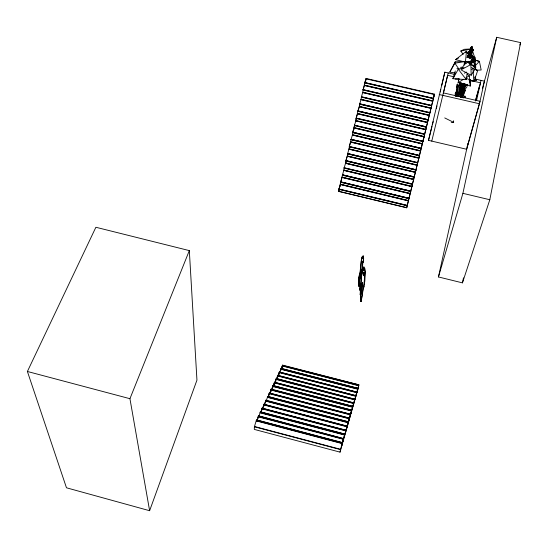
<?xml version="1.0" encoding="UTF-8"?>
<svg xmlns="http://www.w3.org/2000/svg" width="548" height="548" viewBox="0 0 548 548"><rect width="100%" height="100%" fill="white"/><g stroke="black" fill="none" stroke-linecap="round" stroke-linejoin="round"><path stroke-width="0.82" d="M359.125 286.714L359.276 283.583L359.125 286.714L358.529 281.761L358.7 277.384L360.063 272.13L361.536 258.444L362.084 256.909L362.762 258.457L363.283 255.868C364.557 260.362 362.057 262.807 363.105 262.663M359.372 286.707L358.81 278.685L360.31 272.123L361.276 261.389L362.187 256.93L362.762 258.457M362.899 268.506L363.468 270.445L362.899 268.506L362.125 273.589L361.016 276.904L360.913 282.693L359.837 288.625M363.153 268.499C360.666 274.856 362.077 282.837 359.728 288.611L360.337 290.906L360.933 287.645L360.331 294.708L360.831 297.153M459.019 78.48L458.121 82.632L470.28 86.036L470.342 79.357M359.029 283.59L359.433 284.117L359.351 281.795A32.709 4.384 88.4 0 1 360.509 277.035L361.858 269.232L362.338 269.26L362.906 261.506M359.187 284.124L359.104 281.795A32.709 4.377 88.4 0 1 360.262 277.041L361.372 271.192L361.81 271.192L362.338 269.26M472.561 56.602L472.588 54.916M360.659 294.954L360.084 294.714L360.68 287.652L360.084 290.913M360.495 293.892C360.837 288.33 361.022 285.994 362.653 282.734C362.913 286.296 359.776 295.941 361.022 294.845M360.742 293.886L361.529 285.227M470.485 55.218L471.54 47.423L471.068 47.21L469.595 55.677L468.944 57.026L469.828 56.567L470.485 55.218L469.595 55.677M256.471 419.919L342.336 442.613L256.471 419.919L254.388 426.782L340.541 449.613L342.336 442.613M461.909 85.762L462.67 84.214L461.909 85.762L462.005 83.57M462.622 84.926L462.69 83.46M258.135 418.186L258.197 416.802L343.336 439.277M258.211 417.925L258.279 416.549L343.404 439.01L342.863 441.592L344.788 434.078L260.321 411.829L258.841 416.528M258.416 415.836L343.507 438.619L258.416 415.836L256.902 420.912M260.321 411.829L344.788 434.078M261.992 409.959L262.06 408.575L345.815 430.612L345.274 433.18L348.309 421.789L265.862 400.177L264.431 404.732M262.184 408.198L345.918 430.221L262.184 408.198L260.964 412.075M263.746 406.534L263.835 404.938L346.925 426.769M264.026 404.314L347.09 426.132L264.026 404.314L262.581 408.918M264.417 405.047L265.862 400.177M267.65 396.416L349.384 418.138L267.65 396.416L266.232 401.191M269.102 395.224L269.274 393.402L350.405 414.61L349.864 417.165L351.665 410.096L271.144 389.08L269.76 393.491M269.39 393.039L350.501 414.24L269.39 393.039L268.225 396.752M364.55 268.691L365.036 271.986L363.749 287.084L364.838 281.042L365.29 271.979L364.81 268.691L364.372 269.671L364.81 268.691M270.828 391.573L270.931 389.991L351.446 411.014M270.876 391.806L271.007 389.751L351.508 410.767L350.967 413.315L352.754 406.315L272.849 385.491L271.685 389.45M269.972 393.074L271.144 389.08M457.183 90.975L457.313 89.036M272.849 385.491L352.754 406.315M362.653 261.506L361.858 269.232M274.151 385.23L274.274 383.552M274.5 382.278L353.755 402.91L274.5 382.278L273.24 386.333M275.822 381.429L275.925 380.065M276.178 378.49L354.803 399.245L276.178 378.49L274.925 382.504M277.446 377.997L277.548 376.64M277.521 377.764L277.672 375.729L355.748 395.992L355.207 398.519L357.926 388.292L280.987 368.379L279.747 372.592M277.781 375.387L355.837 395.642L277.781 375.387L276.699 378.853M456.772 92.139L457.354 88.386M279.021 374.928L279.206 372.585L356.707 392.676L356.227 394.957M279.384 372.017L356.858 392.094L279.384 372.017L278.158 375.949M280.658 370.818L280.781 369.256L357.714 389.176M280.747 370.386L280.857 369.03L357.769 388.943L357.228 391.457L358.913 384.847L282.542 365.112L281.343 368.968M280.987 368.379L357.926 388.292M282.234 367.338L282.343 365.982L358.7 385.724M282.302 367.112L282.412 365.763L358.762 385.497L358.282 387.703M281.316 369.284L282.542 365.112M364.372 269.671L363.735 266.903L363.214 270.445M364.625 269.671L363.988 266.897L363.468 270.445M468.944 57.026L471.068 47.21M469.828 56.567L471.54 47.423M465.437 62.136L466.451 51.183L455.6 59.636L465.437 62.136L473.588 61.972L472.698 60.623M473.958 67.178L474.883 57.136L472.458 57.574M469.746 52.382L469.972 50.676L470.698 49.984L470.417 52.875M460.56 85.18L459.121 93.598L462.012 91.256L462.56 85.611M469.581 52.498L469.643 50.779L469.026 51.272L468.478 54.533M457.614 84.111L456.546 87.872L457.053 84.659L457.614 84.111L457.998 89.838L457.265 93.413M462.512 83.789L460.197 96.133L461.909 94.009L462.889 84.625M362.851 262.67L363.399 259.807L363.029 255.875L362.509 258.464M363.488 286.371L360.906 301.551L362.07 296.989L363.488 286.371L363.749 287.084M468.239 57.883L469.52 53.985L469.054 53.451L467.773 57.362L468.65 53.43L469.341 53.081L468.554 57.389M460.286 82.789L459.758 85.214L460.361 85.44L461.519 84.598L461.717 82.995M469.026 51.272L468.718 54.533L466.451 51.183L465.752 52.574M434.454 94.14L433.4 98.27L364.838 82.508L366.112 78.46L434.454 94.14L406.705 207.808L338.698 191.437L338.979 189.026L340.472 184.203L408.486 200.527L407.15 205.795L338.931 189.389L340.788 181.861L409.007 198.218L408.404 200.883L340.418 184.56M339.068 188.944L338.753 191.266L406.746 207.63M342.137 177.504L410.137 193.773L410.747 191.094L342.507 174.778L340.651 182.299L408.89 198.664L410.219 193.423L342.185 177.141L340.698 181.943L340.418 184.375L408.438 200.705M360.584 297.16L360.413 294.961M461.121 82.83L460.909 84.371L461.519 84.598M344.089 168.126L345.617 163.009L413.692 179.203L412.37 184.402L344.089 168.126L344.144 167.757L412.486 183.964L411.87 186.669L343.849 170.442L344.226 167.695M347.535 153.947L349.049 148.871L417.165 164.975L415.857 170.133L347.535 153.947L347.59 153.57L415.939 169.77L415.384 172.264L347.281 156.112M347.281 156.31L347.672 153.515L415.966 169.695L415.343 172.456L347.281 156.31L345.815 161.037L414.11 177.271L415.425 172.093L347.329 155.94L345.863 160.667L414.199 176.908M349.391 146.426L348.994 149.241L417.083 165.345L417.713 162.564L349.309 146.474L350.768 141.795L418.898 157.858L417.597 162.996L349.261 146.85L351.11 139.329L419.453 155.427L418.816 158.235L350.713 142.172M456.964 88.769L456.025 93.633M363.851 273.123L364.447 274.041L363.708 275.699L363.68 272.185L364.105 273.116L363.68 272.185M468.985 56.876L469.204 55.355M455.292 70.952L452.888 78.693L466.259 79.618L467.067 73.857M421.193 148.289L352.837 132.232L352.426 135.103L420.556 151.118L421.193 148.289L352.761 132.274L354.2 127.643L422.378 143.624L421.083 148.72L352.707 132.657L354.556 125.136M357.584 113.874L425.769 129.76L426.426 126.855L358.008 110.936L356.152 118.457L424.577 134.431L425.858 129.376L357.639 113.484L356.207 118.067L355.864 120.731L424.07 136.671M356.282 118.039L355.864 120.957L424.029 136.884L424.686 134L356.207 118.067M363.961 275.692L363.934 272.178M359.303 106.798L359.735 103.832L428.173 119.711L427.509 122.642L359.303 106.798L357.878 111.354L426.317 127.28L427.598 122.252L359.358 106.401L357.933 110.956L426.406 126.896M363.05 90.03L364.516 85.145L432.817 100.866L431.557 105.826L363.05 90.03L364.906 82.508M363.18 89.619L362.742 92.633L430.988 108.388L431.666 105.408L363.112 89.625M363.988 273.13L363.708 275.699M365.68 81.378L366.112 78.46M460.854 96.044L461.786 89.79M469.643 50.779L468.65 57.061M456.279 92.441L456.457 90.708L457.107 90.352L456.922 92.091L456.203 92.372L456.847 92.016M461.998 83.412L460.204 92.626M360.776 294.851L362.399 282.734L361.502 286.049L361.276 285.234M468.026 56.684L469.335 51.944L468.129 55.786M360.906 301.551L360.433 296.626M361.153 301.544L360.687 296.626M461.272 97.181L461.82 93.948M466.793 85.228L467.177 85.81L467.334 84.885M463.875 83.351L463.334 86.481L460.895 86.488L461.752 83.323M469.807 53.046L471.328 47.142L472.239 46.738L470.581 53.553M463.409 87.022L463.834 84.611M461.834 86.968L462.354 84.056M457.306 90.482L456.922 95.352M461.649 96.359L462.834 90.201M458.882 94.03L459.978 88.413L459.628 82.769M469.013 52.101L469.883 51.738L468.588 56.944M467.937 143.528L438.448 276.952L462.45 282.864L489.816 199.739L520.6 42.614L496.707 37.285L482.418 88.344M460.361 85.44L460.868 82.926M340.027 452.141L340.609 449.305L254.402 426.467L254.286 429.399L340.027 452.141L358.344 387.47M341.76 445.325L342.171 443.318L256.334 420.631M456.162 96.112L456.991 90.495L457.614 90.42L457.155 92.681L457.594 96.147L456.224 94.496L456.018 92.407L455.21 93.879L455.347 96.256M471.088 50.601L471.849 46.861M462.45 282.864L463.471 277.836M469.081 62.904L469.376 61.458M347.603 425.043L348.151 422.481L265.725 400.869M348.309 421.789L265.842 400.492M455.963 93.42L456.69 89.05L456.984 89.317M351.665 410.096L271.123 389.395M464.156 61.479L455.196 61.842L454.909 63.205L449.812 72.103L455.662 73.069M462.012 96.434L462.772 92.838L461.697 96.695M356.351 394.423L356.769 392.443L279.274 372.352M358.913 384.847L282.515 365.427M462.841 97.421L465.163 90.16L464.69 90.098L462.074 96.304M464.293 65.109L464.409 62.671L464.916 62.328L465.286 63.15M438.448 276.952L462.902 193.334L496.707 37.285M464.916 62.328L464.115 64.054M470.321 56.286L471.965 48.005L471.533 47.943L469.109 55.951L469.54 56.917L470.321 56.286L469.889 55.327L471.965 48.005M454.778 74.425L444.839 72.165L428.509 140.35L466.67 149.275L479.479 103.771L484.425 81.166L475.28 79.083M476.561 100.49L481.021 80.392M406.705 207.808L407.267 205.342L338.979 189.026M458.929 96.53L460.21 90.858L460.252 83.063M433.413 98.256L432.728 101.264L364.461 85.55M468.65 53.43L467.882 56.389M468.595 62.938L468.972 61.294L469.006 62.917M436.359 108.456L436.941 105.976M440.215 91.961L440.791 89.488M441.757 85.365L444.839 72.165M470.78 54.67L472.068 50.526L471.787 49.779L471.075 52.656M431.769 141.11L448.216 72.939M443.318 93.441L447.62 75.323L454.196 76.823M469.965 56.465L471.328 50.765L470.979 50.635L469.143 56.567M469.979 57.006L471.328 50.765M463.724 83.303L460.334 97.023M340.287 186.299L340.459 185.601M345.774 163.701L346.151 162.139M354.138 129.26L354.707 126.91M359.461 107.312L359.844 105.743M455.943 93.461L456.881 89.646M457.292 90.434L456.566 93.379L456.642 96.256M461.382 96.9L462.115 93.961M428.509 140.35L431.995 126.499M432.406 124.869L433.228 121.608M470.451 53.156L471.533 47.943M469.554 56.245L470.979 50.635M422.919 141.192L424.118 136.5L355.919 120.567L354.426 125.561L422.83 141.576L424.029 136.884M343.569 438.304L341.63 445.908L342.103 443.585L256.252 420.891M347.151 425.817L344.076 437.352L344.617 434.776L260.184 412.528M349.446 417.829L346.446 429.077L346.994 426.508L263.91 404.691M350.569 413.932L348.74 421.07L349.288 418.514L267.513 397.101M353.816 402.602L352.049 409.527L352.597 406.986L272.712 386.169L272.5 388.45L274.527 381.963M354.871 398.937L353.118 405.801L353.659 403.266L274.39 382.634M356.919 391.786L354.172 402.136L354.714 399.602L276.048 379.154M457.909 85.892L458.121 85.056L456.998 90.064L457.21 89.242M458.491 85.899L458.703 85.063L457.573 90.071L457.792 89.249M459.628 91.537L460.204 89.303M469.568 57.328L471.383 51.19M461.067 97.16L461.923 93.852M469.033 63.095L469.458 61.534M469.156 57.108L470.677 50.937M475.369 100.887L479.664 85.31M475.513 100.818L480.486 82.803L470.629 80.556M467.211 146.83L480.021 101.284L443.25 92.852M456.018 93.852L457.299 89.488L457.183 86.2M461.245 97.366L464.56 86.879M474.287 67.267L475.493 63.321M458.306 96.496L462.033 84.556M462.656 90.701L463.635 90.989L466.026 84.481M519.853 45.052L520.6 42.614M338.698 191.437L339.411 189.135M277.939 376.421L279.405 371.702M276.322 379.839L277.802 375.072M262.602 408.596L264.047 403.999M268.013 397.177L269.411 392.717M260.738 412.528L262.197 407.876M457.518 95.263L460.656 85.666M469.972 50.676L470.698 49.984M471.499 52.841L472.862 49.19L473.198 49.847L471.102 55.506M461.163 94.982L462.937 89.899M469.054 53.451L468.773 54.314L469.239 54.841L469.52 53.985M470.163 57.773L471.198 54.636L470.835 54.588L469.526 58.013M470.307 58.396L471.198 54.636M455.21 93.879L456.018 92.407M468.43 56.889L469.883 51.738M465.601 84.097L460.272 97.393M470.109 57.444L473.198 49.847M461.019 96.928L463.45 91.722L466.971 86.659M466.197 78.254L473.876 81.618L477.685 70.603L474.931 68.644M463.094 87.714L464.471 83.823M149.618 510.715L196.951 380.134L189.327 250.607L95.879 227.262L27.4 371.476L66.472 487.789L149.618 510.715L129.938 398.697L189.327 250.607M463.115 87.694L464.711 84.008M472.287 60.355L473.034 58.403L473.582 58.862L472.301 62.321L471.301 63.513M469.684 58.705L470.835 54.588M464.437 83.892L461.861 89.077M462.245 97.126L465.163 90.16M463.656 86.365L464.499 84.241M470.944 51.896L471.787 49.779M459.265 94.653L461.19 90.413M461.306 92.146L462.19 89.975M466.67 63.287L465.088 63.712L466.047 61.369M473.582 58.862L471.89 62.773L470.013 64.609M472.862 49.19L470.342 54.142M459.45 94.811L460.06 93.379M470.314 54.615L471.177 52.608L471.54 53.91L470.383 56.581M470.376 55.047L471.177 52.608M470.033 56.821L471.479 53.471L471.54 53.91M467.177 85.81L467.828 84.303M466.882 57.472L469.396 52.245L467.252 53.375M463.964 97.681C464.601 94.653 465.108 98.428 464.567 96.455M464.067 97.613L464.725 96.297M469.568 63.568L470.239 62.225M469.759 81.899L470.513 80.426L470.725 81.7L470.054 82.981M449.812 72.103L455.196 61.842M465.19 84.159L463.615 86.79L463.779 88.694L465.759 85.002M464.478 62.869L465.19 61.568L465.56 63.979M469.903 82.077L470.664 80.714L470.725 81.7M464.841 85.474L465.547 84.207M452.888 78.693L458.299 69.24L464.026 67.61M463.779 88.694L466.314 84.748M461.813 68.514L466.026 61.698M461.697 70.26L471.177 75.234L475.808 67.829L468.15 61.41M463.711 97.708L464.882 95.879L464.985 97.078M464.012 97.647L464.793 96.427L464.896 97.626M463.615 86.79L465.19 84.502M460.902 92.345L461.765 91.283M472.698 62.89L473.493 61.76M466.088 85.543L467.006 84.454M472.04 62.054L473.075 60.835L473.753 62.321L469.595 61.397M471.458 62.767L473.13 60.903M474.267 66.835L479.39 61.362L474.726 60.04M474.671 67.466L475.863 66.287M469.109 55.951L469.889 55.327M461.313 97.037L461.93 96.544L462.067 97.297M469.129 51.45L469.739 50.957M472.945 57.026L474.205 56.04L471.821 48.923M463.135 97.934L464.752 96.784L465.019 97.386M458.121 82.632L463.718 79.22M465.814 77.939L469.307 75.802L467.184 74.398M455.6 59.636L458.402 58.102M464.355 73.227L466.506 72.055M471.527 69.322L472.965 68.548L477.685 70.603M460.971 69.877L470.842 64.568L475.808 67.829M472.239 46.738L471.328 47.142M468.492 54.732L469.184 54.382M463.156 54.341L460.786 51.026L464.245 49.313L470.979 48.964M457.053 84.659L457.833 84.31M472.705 58.095L474.883 57.136L475.417 62.547M465.218 63.041L464.711 63.239L464.409 62.671M469.047 62.643L475.376 60.938L474.431 57.266L471.191 54.958M460.786 51.026L471.033 49.067M464.115 61.684L454.909 63.205L459.094 69.377M460.327 91.482L462.012 91.256M460.484 67.356L462.183 67.157M451.237 122.499L453.648 122.362L453.415 120.752M469.122 80.768L472.301 80.604M473.89 80.522L476.274 80.398L475 76.658M476.404 70.213L481.171 69.986L479.39 61.362L474.582 60.17M456.991 90.495L457.614 90.42M455.155 79.063L458.532 78.939M359.728 288.611L360.337 290.906M472.814 57.15L474.431 57.266M470.972 55.286L471.328 55.334M471.732 48.108L472.157 48.176M439.195 94.53L479.479 103.771M364.858 82.673L433.365 98.428M364.468 85.31L432.776 101.031M363.132 89.783L431.619 105.579M362.749 92.4L431.036 108.162M361.406 96.893L429.879 112.73M361.029 99.483L429.296 115.292M359.659 103.846L428.152 119.738M359.68 103.997L428.132 119.882M359.303 106.565L427.55 122.423M357.954 111.1L426.385 127.026M357.584 113.655L425.81 129.547M356.227 118.204L424.638 134.171M354.508 125.307L422.898 141.316M422.337 143.795L354.152 127.814L354.481 125.17L422.94 141.144L422.289 144.001L354.145 128.027M352.782 132.404L421.152 148.46M352.433 134.89L420.597 150.912M351.035 139.377L419.425 155.481M351.062 139.5L419.405 155.598M350.713 141.966L418.857 158.036M349.336 146.597L417.665 162.735M348.994 149.042L417.117 165.154M347.617 153.687L415.925 169.873M345.891 160.776L414.178 177.011M345.562 163.181L413.644 179.381M462.902 193.334L489.816 199.739M344.171 167.866L412.439 184.142M343.843 170.25L411.911 186.491M342.425 174.853L410.712 191.177M342.452 174.956L410.699 191.273M342.13 177.312L410.171 193.595M340.698 181.943L408.972 198.308M340.733 182.039L408.959 198.397M339.013 189.122L407.219 205.527M277.603 375.962L355.686 396.231M275.973 379.387L354.652 399.841M274.315 382.867L353.597 403.506M272.637 386.409L352.528 407.233M269.198 393.642L350.343 414.863M267.438 397.348L349.22 418.768M265.65 401.115L348.083 422.734M261.985 408.835L345.747 430.872M260.101 412.788L344.555 435.037M27.4 371.476L129.938 398.697M470.732 51.361L471.081 51.485M471.04 47.532L471.506 47.745M474.109 63.712L475.575 64.411M444.729 117.923L453.648 122.362M456.936 68.315L458.299 69.24L466.259 79.618M472.321 60.924L473.588 61.972M471.691 67.404L472.965 68.548L473.876 81.618M466.738 61.568L467.917 62.787M468.006 61.547L470.842 64.568L471.177 75.234M470.78 55.41L475.376 60.938M469.574 55.903L471.362 58.602M472.931 60.903L473.753 62.321M472.719 49.621L473.061 50.286M474.815 77.323L476.274 80.398M470.403 54.567L471.746 57.67M363.742 286.371L364.002 287.077M359.276 283.583L359.433 284.117M464.69 90.098L464.923 91.29M464.711 61.314L465.088 63.712M455.381 93.386L455.676 96.106M469.307 75.802L470.28 86.036M473.034 58.403L473.15 59.698M464.088 85.974L464.252 87.879M461.765 83.762L461.889 85.995M463.56 89.475L463.635 90.989M461.8 91.961L461.909 94.009M455.847 92.907L455.943 95.434M458.738 78.891L458.751 80.405M345.946 160.605L345.562 163.379L413.61 179.566L414.226 176.833L345.946 160.605M361.454 96.729L361.022 99.715L429.248 115.518L429.92 112.559L361.385 96.736M470.218 62.842L469.937 64.349L471.657 59.211L470.218 62.842M470.766 62.945L470.492 64.459L472.218 59.321L470.766 62.945M434.365 94.544L433.304 98.674L364.776 82.919L366.05 78.864L434.365 94.544M431.077 107.997L429.81 112.984L361.324 97.14L362.797 92.235L431.077 107.997M429.337 115.128L428.063 120.135L359.604 104.243L361.077 99.318L429.337 115.128M420.638 150.741L419.343 155.858L350.98 139.754L352.48 134.719L420.638 150.741M411.952 186.313L410.63 191.54L342.37 175.216L343.897 170.072L411.952 186.313M457.512 94.708L457.375 95.14L457.97 94.153L457.512 94.708"/></g></svg>
